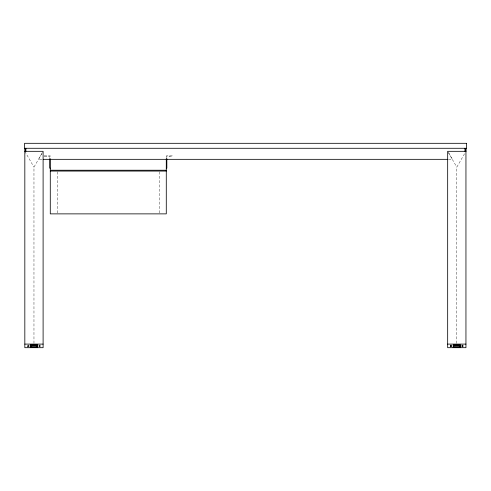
<?xml version="1.0" encoding="UTF-8"?>
<svg xmlns="http://www.w3.org/2000/svg" width="491" height="491" viewBox="0 0 491 491"><rect width="100%" height="100%" fill="white"/><g stroke="black" fill="none" stroke-linecap="round" stroke-linejoin="round"><path stroke-width="0.37" stroke-dasharray="2.46 1.84" d="M42.404 152.554L38.556 159.33L42.386 159.33M33.965 343.332L33.965 167.149L42.343 152.64M456.808 343.332L456.808 167.149L465.186 152.64M44.067 155.874L50.285 155.874L50.285 158.047M44.067 156.426L49.732 156.426L49.732 158.63M448.504 159.33L452.334 159.33L448.498 152.548M448.05 151.977L456.808 167.149M24.826 151.32L33.965 167.149M462.982 344.928L462.982 347.002M462.921 344.928L462.921 347.689M462.694 344.928L462.694 346.996M462.319 344.928L462.319 346.996M461.816 344.928L461.816 346.996M451.806 344.928L451.806 346.996M451.297 344.928L451.297 346.996M450.928 344.928L450.928 346.996M450.701 344.928L450.701 347.689M450.634 344.928L450.634 347.002M169.733 155.874L169.733 156.426M166.836 158.63L166.836 156.426L172.494 156.426L172.494 155.874L166.283 155.874L166.283 158.047M159.379 171.832L159.379 213.112M57.189 171.832L57.189 213.112M46.829 155.874L46.829 156.426M40.139 344.928L40.078 347.689M39.851 344.928L39.851 346.996M39.476 344.928L39.476 346.996M38.973 344.928L38.973 346.996M28.963 344.928L28.963 346.996M28.453 344.928L28.453 346.996M28.085 344.928L28.085 346.996M27.858 347.689L27.791 344.928L27.778 346.996"/><path stroke-width="0.74" d="M43.153 159.33L447.737 159.33M50.285 168.168L49.732 168.168L49.732 158.63M166.283 168.168L166.836 168.168L166.836 158.63M50.285 170.236L166.283 170.236M50.285 171.064L166.283 171.064M24.826 344.099L43.104 344.099M447.669 344.099L465.947 344.099M466.119 148.282L466.119 151.32L447.669 151.32L447.669 347.689L465.947 347.689L465.947 151.32M465.29 148.282L465.29 151.32M465.014 148.282L465.014 151.32M460.448 347.689L460.448 344.928L453.175 344.928L453.175 347.689M459.999 344.928L459.999 347.689M459.619 344.928L459.619 347.689M458.723 344.928L458.723 347.689M457.778 344.928L457.778 347.689M456.808 344.928L456.808 347.689M455.844 344.928L455.844 347.689M454.899 344.928L454.899 347.689M454.003 344.928L454.003 347.689M453.616 344.928L453.616 347.689M166.283 158.771L166.283 213.873L50.285 213.873L50.285 158.771M37.604 347.689L37.604 344.928L30.332 344.928L30.332 347.689M37.156 344.928L37.156 347.689M36.776 344.928L36.776 347.689M35.88 344.928L35.88 347.689M34.935 344.928L34.935 347.689M33.965 344.928L33.965 347.689M33.001 344.928L33.001 347.689M32.056 344.928L32.056 347.689M31.16 344.928L31.16 347.689M30.773 344.928L30.773 347.689M25.876 148.282L25.876 151.32M25.6 148.282L25.6 151.32M24.826 151.32L24.826 347.689L43.104 347.689L43.104 151.32L24.771 151.32L24.771 148.282M466.45 143.311L24.55 143.311L24.55 148.282L466.45 148.282L466.45 143.311"/></g></svg>
